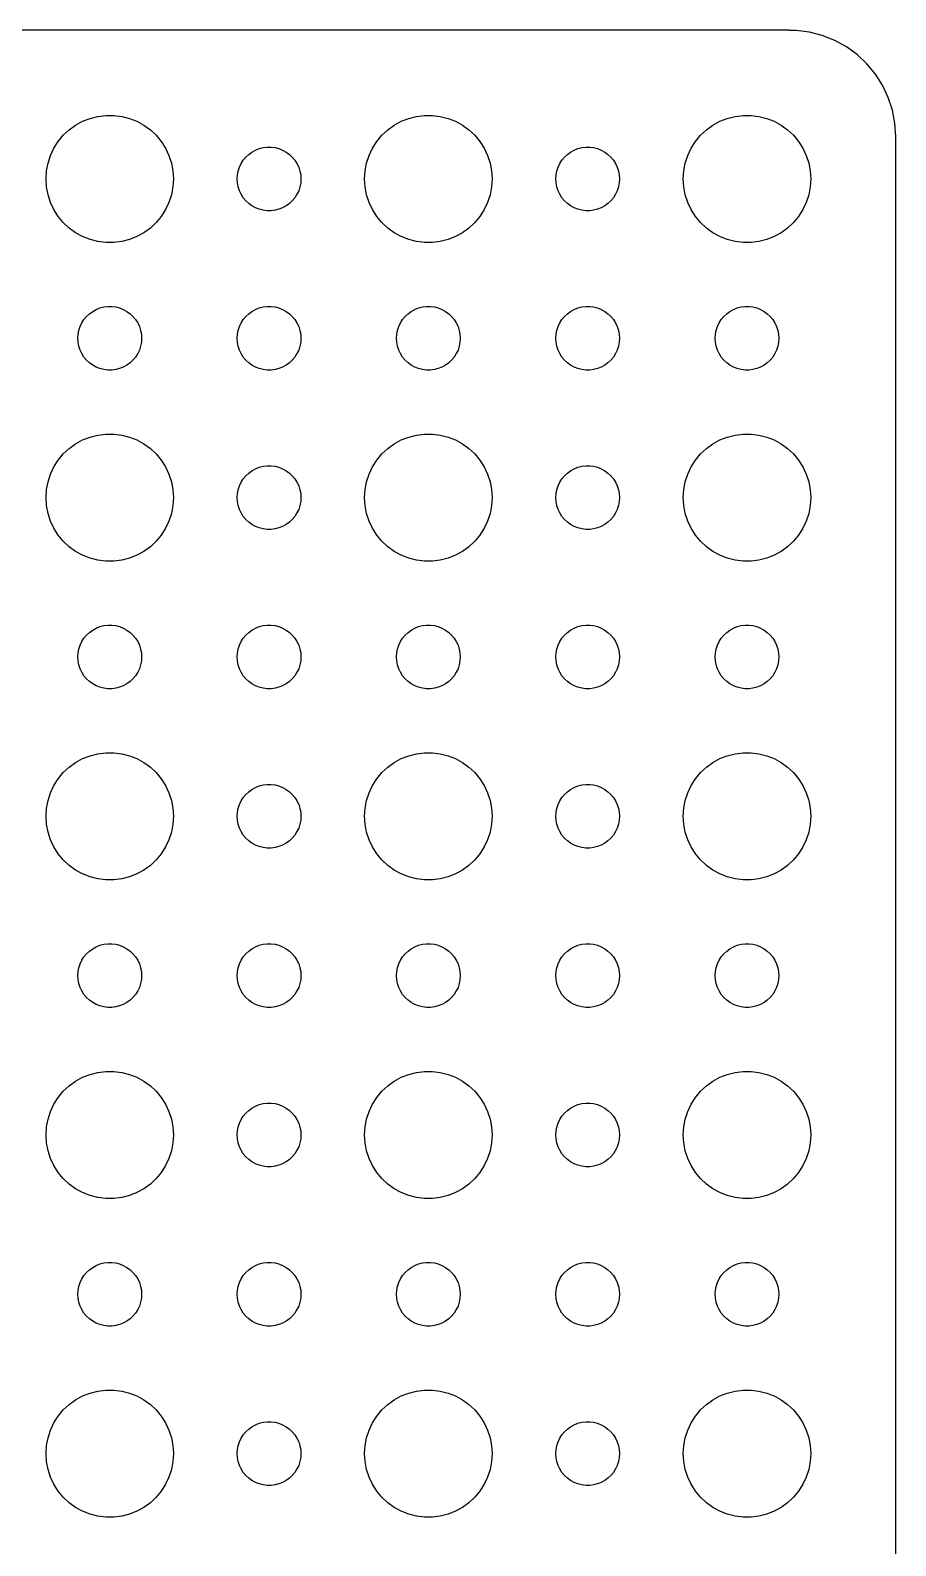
# Model space of a CAD drawing. Extents: x -37 to 37, y -67 to 67.
# Drawn here: x -3.7 to 37, y -4.3 to 67 of the extents above; entities that cross this region are included whole.
import ezdxf

# ---------------------------------------------------------------- set-up
doc = ezdxf.new("R2010")
doc.units = 0
doc.layers.get('0').update_dxf_attribs({"linetype": 'CONTINUOUS'})

msp = doc.modelspace()

# ---------------------------------------------------------------- linework, layer by layer
msp.add_lwpolyline([(37, -62), (37, 62), (36.9606, 62.6267), (36.8429, 63.2434), (36.6489, 63.8406), (36.3815, 64.4088), (36.0451, 64.9389), (35.6448, 65.4227), (35.1871, 65.8526), (34.6791, 66.2216), (34.1289, 66.5241), (33.5451, 66.7553), (32.9369, 66.9114), (32.314, 66.9901), (32, 66.9901), (32, 66.997), (-32, 66.997)])
for points in [[(-0.188372, 57.0059), (-0.562144, 57.0531), (-0.927051, 57.1468), (-1.27734, 57.2855), (-1.60748, 57.467), (-1.91227, 57.6885), (-2.18691, 57.9464), (-2.42705, 58.2366), (-2.62892, 58.5547), (-2.78933, 58.8956), (-2.90575, 59.2539), (-2.97634, 59.624), (-3, 60), (-2.97634, 60.376), (-2.90575, 60.7461), (-2.78933, 61.1044), (-2.62892, 61.4453), (-2.42705, 61.7634), (-2.18691, 62.0536), (-1.91227, 62.3115), (-1.60748, 62.533), (-1.27734, 62.7145), (-0.927051, 62.8532), (-0.562144, 62.9469), (-0.188372, 62.9941), (0.188372, 62.9941), (0.562144, 62.9469), (0.927051, 62.8532), (1.27734, 62.7145), (1.60748, 62.533), (1.91227, 62.3115), (2.18691, 62.0536), (2.42705, 61.7634), (2.62892, 61.4453), (2.78933, 61.1044), (2.90575, 60.7461), (2.97634, 60.376), (3, 60), (2.97634, 59.624), (2.90575, 59.2539), (2.78933, 58.8956), (2.62892, 58.5547), (2.42705, 58.2366), (2.18691, 57.9464), (1.91227, 57.6885), (1.60748, 57.467), (1.27734, 57.2855), (0.927051, 57.1468), (0.562144, 57.0531), (0.188372, 57.0059)], [(14.8116, 57.0059), (14.4379, 57.0531), (14.0729, 57.1468), (13.7227, 57.2855), (13.3925, 57.467), (13.0877, 57.6885), (12.8131, 57.9464), (12.5729, 58.2366), (12.3711, 58.5547), (12.2107, 58.8956), (12.0943, 59.2539), (12.0237, 59.624), (12, 60), (12.0237, 60.376), (12.0943, 60.7461), (12.2107, 61.1044), (12.3711, 61.4453), (12.5729, 61.7634), (12.8131, 62.0536), (13.0877, 62.3115), (13.3925, 62.533), (13.7227, 62.7145), (14.0729, 62.8532), (14.4379, 62.9469), (14.8116, 62.9941), (15.1884, 62.9941), (15.5621, 62.9469), (15.9271, 62.8532), (16.2773, 62.7145), (16.6075, 62.533), (16.9123, 62.3115), (17.1869, 62.0536), (17.4271, 61.7634), (17.6289, 61.4453), (17.7893, 61.1044), (17.9057, 60.7461), (17.9763, 60.376), (18, 60), (17.9763, 59.624), (17.9057, 59.2539), (17.7893, 58.8956), (17.6289, 58.5547), (17.4271, 58.2366), (17.1869, 57.9464), (16.9123, 57.6885), (16.6075, 57.467), (16.2773, 57.2855), (15.9271, 57.1468), (15.5621, 57.0531), (15.1884, 57.0059)], [(29.8116, 57.0059), (29.4379, 57.0531), (29.0729, 57.1468), (28.7227, 57.2855), (28.3925, 57.467), (28.0877, 57.6885), (27.8131, 57.9464), (27.5729, 58.2366), (27.3711, 58.5547), (27.2107, 58.8956), (27.0943, 59.2539), (27.0237, 59.624), (27, 60), (27.0237, 60.376), (27.0943, 60.7461), (27.2107, 61.1044), (27.3711, 61.4453), (27.5729, 61.7634), (27.8131, 62.0536), (28.0877, 62.3115), (28.3925, 62.533), (28.7227, 62.7145), (29.0729, 62.8532), (29.4379, 62.9469), (29.8116, 62.9941), (30.1884, 62.9941), (30.5621, 62.9469), (30.9271, 62.8532), (31.2773, 62.7145), (31.6075, 62.533), (31.9123, 62.3115), (32.1869, 62.0536), (32.4271, 61.7634), (32.6289, 61.4453), (32.7893, 61.1044), (32.9057, 60.7461), (32.9763, 60.376), (33, 60), (32.9763, 59.624), (32.9057, 59.2539), (32.7893, 58.8956), (32.6289, 58.5547), (32.4271, 58.2366), (32.1869, 57.9464), (31.9123, 57.6885), (31.6075, 57.467), (31.2773, 57.2855), (30.9271, 57.1468), (30.5621, 57.0531), (30.1884, 57.0059)], [(7.40581, 58.503), (7.21893, 58.5266), (7.03647, 58.5734), (6.86133, 58.6428), (6.69626, 58.7335), (6.54386, 58.8442), (6.40655, 58.9732), (6.28647, 59.1183), (6.18554, 59.2774), (6.10534, 59.4478), (6.04713, 59.627), (6.01183, 59.812), (6, 60), (6.01183, 60.188), (6.04713, 60.373), (6.10534, 60.5522), (6.18554, 60.7226), (6.28647, 60.8817), (6.40655, 61.0268), (6.54386, 61.1558), (6.69626, 61.2665), (6.86133, 61.3572), (7.03647, 61.4266), (7.21893, 61.4734), (7.40581, 61.497), (7.59419, 61.497), (7.78107, 61.4734), (7.96353, 61.4266), (8.13867, 61.3572), (8.30374, 61.2665), (8.45614, 61.1558), (8.59345, 61.0268), (8.71353, 60.8817), (8.81446, 60.7226), (8.89466, 60.5522), (8.95287, 60.373), (8.98817, 60.188), (9, 60), (8.98817, 59.812), (8.95287, 59.627), (8.89466, 59.4478), (8.81446, 59.2774), (8.71353, 59.1183), (8.59345, 58.9732), (8.45614, 58.8442), (8.30374, 58.7335), (8.13867, 58.6428), (7.96353, 58.5734), (7.78107, 58.5266), (7.59419, 58.503)], [(22.4058, 58.503), (22.2189, 58.5266), (22.0365, 58.5734), (21.8613, 58.6428), (21.6963, 58.7335), (21.5439, 58.8442), (21.4065, 58.9732), (21.2865, 59.1183), (21.1855, 59.2774), (21.1053, 59.4478), (21.0471, 59.627), (21.0118, 59.812), (21, 60), (21.0118, 60.188), (21.0471, 60.373), (21.1053, 60.5522), (21.1855, 60.7226), (21.2865, 60.8817), (21.4065, 61.0268), (21.5439, 61.1558), (21.6963, 61.2665), (21.8613, 61.3572), (22.0365, 61.4266), (22.2189, 61.4734), (22.4058, 61.497), (22.5942, 61.497), (22.7811, 61.4734), (22.9635, 61.4266), (23.1387, 61.3572), (23.3037, 61.2665), (23.4561, 61.1558), (23.5935, 61.0268), (23.7135, 60.8817), (23.8145, 60.7226), (23.8947, 60.5522), (23.9529, 60.373), (23.9882, 60.188), (24, 60), (23.9882, 59.812), (23.9529, 59.627), (23.8947, 59.4478), (23.8145, 59.2774), (23.7135, 59.1183), (23.5935, 58.9732), (23.4561, 58.8442), (23.3037, 58.7335), (23.1387, 58.6428), (22.9635, 58.5734), (22.7811, 58.5266), (22.5942, 58.503)], [(-0.094186, 51.003), (-0.281072, 51.0266), (-0.463525, 51.0734), (-0.638669, 51.1428), (-0.80374, 51.2335), (-0.956136, 51.3442), (-1.09345, 51.4732), (-1.21353, 51.6183), (-1.31446, 51.7774), (-1.39466, 51.9478), (-1.45287, 52.127), (-1.48817, 52.312), (-1.5, 52.5), (-1.48817, 52.688), (-1.45287, 52.873), (-1.39466, 53.0522), (-1.31446, 53.2226), (-1.21353, 53.3817), (-1.09345, 53.5268), (-0.956136, 53.6558), (-0.80374, 53.7665), (-0.638669, 53.8572), (-0.463525, 53.9266), (-0.281072, 53.9734), (-0.094186, 53.997), (0.094186, 53.997), (0.281072, 53.9734), (0.463525, 53.9266), (0.638669, 53.8572), (0.80374, 53.7665), (0.956136, 53.6558), (1.09345, 53.5268), (1.21353, 53.3817), (1.31446, 53.2226), (1.39466, 53.0522), (1.45287, 52.873), (1.48817, 52.688), (1.5, 52.5), (1.48817, 52.312), (1.45287, 52.127), (1.39466, 51.9478), (1.31446, 51.7774), (1.21353, 51.6183), (1.09345, 51.4732), (0.956136, 51.3442), (0.80374, 51.2335), (0.638669, 51.1428), (0.463525, 51.0734), (0.281072, 51.0266), (0.094186, 51.003)], [(7.40581, 51.003), (7.21893, 51.0266), (7.03647, 51.0734), (6.86133, 51.1428), (6.69626, 51.2335), (6.54386, 51.3442), (6.40655, 51.4732), (6.28647, 51.6183), (6.18554, 51.7774), (6.10534, 51.9478), (6.04713, 52.127), (6.01183, 52.312), (6, 52.5), (6.01183, 52.688), (6.04713, 52.873), (6.10534, 53.0522), (6.18554, 53.2226), (6.28647, 53.3817), (6.40655, 53.5268), (6.54386, 53.6558), (6.69626, 53.7665), (6.86133, 53.8572), (7.03647, 53.9266), (7.21893, 53.9734), (7.40581, 53.997), (7.59419, 53.997), (7.78107, 53.9734), (7.96353, 53.9266), (8.13867, 53.8572), (8.30374, 53.7665), (8.45614, 53.6558), (8.59345, 53.5268), (8.71353, 53.3817), (8.81446, 53.2226), (8.89466, 53.0522), (8.95287, 52.873), (8.98817, 52.688), (9, 52.5), (8.98817, 52.312), (8.95287, 52.127), (8.89466, 51.9478), (8.81446, 51.7774), (8.71353, 51.6183), (8.59345, 51.4732), (8.45614, 51.3442), (8.30374, 51.2335), (8.13867, 51.1428), (7.96353, 51.0734), (7.78107, 51.0266), (7.59419, 51.003)], [(14.9058, 51.003), (14.7189, 51.0266), (14.5365, 51.0734), (14.3613, 51.1428), (14.1963, 51.2335), (14.0439, 51.3442), (13.9065, 51.4732), (13.7865, 51.6183), (13.6855, 51.7774), (13.6053, 51.9478), (13.5471, 52.127), (13.5118, 52.312), (13.5, 52.5), (13.5118, 52.688), (13.5471, 52.873), (13.6053, 53.0522), (13.6855, 53.2226), (13.7865, 53.3817), (13.9065, 53.5268), (14.0439, 53.6558), (14.1963, 53.7665), (14.3613, 53.8572), (14.5365, 53.9266), (14.7189, 53.9734), (14.9058, 53.997), (15.0942, 53.997), (15.2811, 53.9734), (15.4635, 53.9266), (15.6387, 53.8572), (15.8037, 53.7665), (15.9561, 53.6558), (16.0935, 53.5268), (16.2135, 53.3817), (16.3145, 53.2226), (16.3947, 53.0522), (16.4529, 52.873), (16.4882, 52.688), (16.5, 52.5), (16.4882, 52.312), (16.4529, 52.127), (16.3947, 51.9478), (16.3145, 51.7774), (16.2135, 51.6183), (16.0935, 51.4732), (15.9561, 51.3442), (15.8037, 51.2335), (15.6387, 51.1428), (15.4635, 51.0734), (15.2811, 51.0266), (15.0942, 51.003)], [(22.4058, 51.003), (22.2189, 51.0266), (22.0365, 51.0734), (21.8613, 51.1428), (21.6963, 51.2335), (21.5439, 51.3442), (21.4065, 51.4732), (21.2865, 51.6183), (21.1855, 51.7774), (21.1053, 51.9478), (21.0471, 52.127), (21.0118, 52.312), (21, 52.5), (21.0118, 52.688), (21.0471, 52.873), (21.1053, 53.0522), (21.1855, 53.2226), (21.2865, 53.3817), (21.4065, 53.5268), (21.5439, 53.6558), (21.6963, 53.7665), (21.8613, 53.8572), (22.0365, 53.9266), (22.2189, 53.9734), (22.4058, 53.997), (22.5942, 53.997), (22.7811, 53.9734), (22.9635, 53.9266), (23.1387, 53.8572), (23.3037, 53.7665), (23.4561, 53.6558), (23.5935, 53.5268), (23.7135, 53.3817), (23.8145, 53.2226), (23.8947, 53.0522), (23.9529, 52.873), (23.9882, 52.688), (24, 52.5), (23.9882, 52.312), (23.9529, 52.127), (23.8947, 51.9478), (23.8145, 51.7774), (23.7135, 51.6183), (23.5935, 51.4732), (23.4561, 51.3442), (23.3037, 51.2335), (23.1387, 51.1428), (22.9635, 51.0734), (22.7811, 51.0266), (22.5942, 51.003)], [(29.9058, 51.003), (29.7189, 51.0266), (29.5365, 51.0734), (29.3613, 51.1428), (29.1963, 51.2335), (29.0439, 51.3442), (28.9065, 51.4732), (28.7865, 51.6183), (28.6855, 51.7774), (28.6053, 51.9478), (28.5471, 52.127), (28.5118, 52.312), (28.5, 52.5), (28.5118, 52.688), (28.5471, 52.873), (28.6053, 53.0522), (28.6855, 53.2226), (28.7865, 53.3817), (28.9065, 53.5268), (29.0439, 53.6558), (29.1963, 53.7665), (29.3613, 53.8572), (29.5365, 53.9266), (29.7189, 53.9734), (29.9058, 53.997), (30.0942, 53.997), (30.2811, 53.9734), (30.4635, 53.9266), (30.6387, 53.8572), (30.8037, 53.7665), (30.9561, 53.6558), (31.0935, 53.5268), (31.2135, 53.3817), (31.3145, 53.2226), (31.3947, 53.0522), (31.4529, 52.873), (31.4882, 52.688), (31.5, 52.5), (31.4882, 52.312), (31.4529, 52.127), (31.3947, 51.9478), (31.3145, 51.7774), (31.2135, 51.6183), (31.0935, 51.4732), (30.9561, 51.3442), (30.8037, 51.2335), (30.6387, 51.1428), (30.4635, 51.0734), (30.2811, 51.0266), (30.0942, 51.003)], [(-0.188372, 42.0059), (-0.562144, 42.0531), (-0.927051, 42.1468), (-1.27734, 42.2855), (-1.60748, 42.467), (-1.91227, 42.6885), (-2.18691, 42.9464), (-2.42705, 43.2366), (-2.62892, 43.5547), (-2.78933, 43.8956), (-2.90575, 44.2539), (-2.97634, 44.624), (-3, 45), (-2.97634, 45.376), (-2.90575, 45.7461), (-2.78933, 46.1044), (-2.62892, 46.4453), (-2.42705, 46.7634), (-2.18691, 47.0536), (-1.91227, 47.3115), (-1.60748, 47.533), (-1.27734, 47.7145), (-0.927051, 47.8532), (-0.562144, 47.9469), (-0.188372, 47.9941), (0.188372, 47.9941), (0.562144, 47.9469), (0.927051, 47.8532), (1.27734, 47.7145), (1.60748, 47.533), (1.91227, 47.3115), (2.18691, 47.0536), (2.42705, 46.7634), (2.62892, 46.4453), (2.78933, 46.1044), (2.90575, 45.7461), (2.97634, 45.376), (3, 45), (2.97634, 44.624), (2.90575, 44.2539), (2.78933, 43.8956), (2.62892, 43.5547), (2.42705, 43.2366), (2.18691, 42.9464), (1.91227, 42.6885), (1.60748, 42.467), (1.27734, 42.2855), (0.927051, 42.1468), (0.562144, 42.0531), (0.188372, 42.0059)], [(14.8116, 42.0059), (14.4379, 42.0531), (14.0729, 42.1468), (13.7227, 42.2855), (13.3925, 42.467), (13.0877, 42.6885), (12.8131, 42.9464), (12.5729, 43.2366), (12.3711, 43.5547), (12.2107, 43.8956), (12.0943, 44.2539), (12.0237, 44.624), (12, 45), (12.0237, 45.376), (12.0943, 45.7461), (12.2107, 46.1044), (12.3711, 46.4453), (12.5729, 46.7634), (12.8131, 47.0536), (13.0877, 47.3115), (13.3925, 47.533), (13.7227, 47.7145), (14.0729, 47.8532), (14.4379, 47.9469), (14.8116, 47.9941), (15.1884, 47.9941), (15.5621, 47.9469), (15.9271, 47.8532), (16.2773, 47.7145), (16.6075, 47.533), (16.9123, 47.3115), (17.1869, 47.0536), (17.4271, 46.7634), (17.6289, 46.4453), (17.7893, 46.1044), (17.9057, 45.7461), (17.9763, 45.376), (18, 45), (17.9763, 44.624), (17.9057, 44.2539), (17.7893, 43.8956), (17.6289, 43.5547), (17.4271, 43.2366), (17.1869, 42.9464), (16.9123, 42.6885), (16.6075, 42.467), (16.2773, 42.2855), (15.9271, 42.1468), (15.5621, 42.0531), (15.1884, 42.0059)], [(29.8116, 42.0059), (29.4379, 42.0531), (29.0729, 42.1468), (28.7227, 42.2855), (28.3925, 42.467), (28.0877, 42.6885), (27.8131, 42.9464), (27.5729, 43.2366), (27.3711, 43.5547), (27.2107, 43.8956), (27.0943, 44.2539), (27.0237, 44.624), (27, 45), (27.0237, 45.376), (27.0943, 45.7461), (27.2107, 46.1044), (27.3711, 46.4453), (27.5729, 46.7634), (27.8131, 47.0536), (28.0877, 47.3115), (28.3925, 47.533), (28.7227, 47.7145), (29.0729, 47.8532), (29.4379, 47.9469), (29.8116, 47.9941), (30.1884, 47.9941), (30.5621, 47.9469), (30.9271, 47.8532), (31.2773, 47.7145), (31.6075, 47.533), (31.9123, 47.3115), (32.1869, 47.0536), (32.4271, 46.7634), (32.6289, 46.4453), (32.7893, 46.1044), (32.9057, 45.7461), (32.9763, 45.376), (33, 45), (32.9763, 44.624), (32.9057, 44.2539), (32.7893, 43.8956), (32.6289, 43.5547), (32.4271, 43.2366), (32.1869, 42.9464), (31.9123, 42.6885), (31.6075, 42.467), (31.2773, 42.2855), (30.9271, 42.1468), (30.5621, 42.0531), (30.1884, 42.0059)], [(7.40581, 43.503), (7.21893, 43.5266), (7.03647, 43.5734), (6.86133, 43.6428), (6.69626, 43.7335), (6.54386, 43.8442), (6.40655, 43.9732), (6.28647, 44.1183), (6.18554, 44.2774), (6.10534, 44.4478), (6.04713, 44.627), (6.01183, 44.812), (6, 45), (6.01183, 45.188), (6.04713, 45.373), (6.10534, 45.5522), (6.18554, 45.7226), (6.28647, 45.8817), (6.40655, 46.0268), (6.54386, 46.1558), (6.69626, 46.2665), (6.86133, 46.3572), (7.03647, 46.4266), (7.21893, 46.4734), (7.40581, 46.497), (7.59419, 46.497), (7.78107, 46.4734), (7.96353, 46.4266), (8.13867, 46.3572), (8.30374, 46.2665), (8.45614, 46.1558), (8.59345, 46.0268), (8.71353, 45.8817), (8.81446, 45.7226), (8.89466, 45.5522), (8.95287, 45.373), (8.98817, 45.188), (9, 45), (8.98817, 44.812), (8.95287, 44.627), (8.89466, 44.4478), (8.81446, 44.2774), (8.71353, 44.1183), (8.59345, 43.9732), (8.45614, 43.8442), (8.30374, 43.7335), (8.13867, 43.6428), (7.96353, 43.5734), (7.78107, 43.5266), (7.59419, 43.503)], [(22.4058, 43.503), (22.2189, 43.5266), (22.0365, 43.5734), (21.8613, 43.6428), (21.6963, 43.7335), (21.5439, 43.8442), (21.4065, 43.9732), (21.2865, 44.1183), (21.1855, 44.2774), (21.1053, 44.4478), (21.0471, 44.627), (21.0118, 44.812), (21, 45), (21.0118, 45.188), (21.0471, 45.373), (21.1053, 45.5522), (21.1855, 45.7226), (21.2865, 45.8817), (21.4065, 46.0268), (21.5439, 46.1558), (21.6963, 46.2665), (21.8613, 46.3572), (22.0365, 46.4266), (22.2189, 46.4734), (22.4058, 46.497), (22.5942, 46.497), (22.7811, 46.4734), (22.9635, 46.4266), (23.1387, 46.3572), (23.3037, 46.2665), (23.4561, 46.1558), (23.5935, 46.0268), (23.7135, 45.8817), (23.8145, 45.7226), (23.8947, 45.5522), (23.9529, 45.373), (23.9882, 45.188), (24, 45), (23.9882, 44.812), (23.9529, 44.627), (23.8947, 44.4478), (23.8145, 44.2774), (23.7135, 44.1183), (23.5935, 43.9732), (23.4561, 43.8442), (23.3037, 43.7335), (23.1387, 43.6428), (22.9635, 43.5734), (22.7811, 43.5266), (22.5942, 43.503)], [(-0.094186, 36.003), (-0.281072, 36.0266), (-0.463525, 36.0734), (-0.638669, 36.1428), (-0.80374, 36.2335), (-0.956136, 36.3442), (-1.09345, 36.4732), (-1.21353, 36.6183), (-1.31446, 36.7774), (-1.39466, 36.9478), (-1.45287, 37.127), (-1.48817, 37.312), (-1.5, 37.5), (-1.48817, 37.688), (-1.45287, 37.873), (-1.39466, 38.0522), (-1.31446, 38.2226), (-1.21353, 38.3817), (-1.09345, 38.5268), (-0.956136, 38.6558), (-0.80374, 38.7665), (-0.638669, 38.8572), (-0.463525, 38.9266), (-0.281072, 38.9734), (-0.094186, 38.997), (0.094186, 38.997), (0.281072, 38.9734), (0.463525, 38.9266), (0.638669, 38.8572), (0.80374, 38.7665), (0.956136, 38.6558), (1.09345, 38.5268), (1.21353, 38.3817), (1.31446, 38.2226), (1.39466, 38.0522), (1.45287, 37.873), (1.48817, 37.688), (1.5, 37.5), (1.48817, 37.312), (1.45287, 37.127), (1.39466, 36.9478), (1.31446, 36.7774), (1.21353, 36.6183), (1.09345, 36.4732), (0.956136, 36.3442), (0.80374, 36.2335), (0.638669, 36.1428), (0.463525, 36.0734), (0.281072, 36.0266), (0.094186, 36.003)], [(7.40581, 36.003), (7.21893, 36.0266), (7.03647, 36.0734), (6.86133, 36.1428), (6.69626, 36.2335), (6.54386, 36.3442), (6.40655, 36.4732), (6.28647, 36.6183), (6.18554, 36.7774), (6.10534, 36.9478), (6.04713, 37.127), (6.01183, 37.312), (6, 37.5), (6.01183, 37.688), (6.04713, 37.873), (6.10534, 38.0522), (6.18554, 38.2226), (6.28647, 38.3817), (6.40655, 38.5268), (6.54386, 38.6558), (6.69626, 38.7665), (6.86133, 38.8572), (7.03647, 38.9266), (7.21893, 38.9734), (7.40581, 38.997), (7.59419, 38.997), (7.78107, 38.9734), (7.96353, 38.9266), (8.13867, 38.8572), (8.30374, 38.7665), (8.45614, 38.6558), (8.59345, 38.5268), (8.71353, 38.3817), (8.81446, 38.2226), (8.89466, 38.0522), (8.95287, 37.873), (8.98817, 37.688), (9, 37.5), (8.98817, 37.312), (8.95287, 37.127), (8.89466, 36.9478), (8.81446, 36.7774), (8.71353, 36.6183), (8.59345, 36.4732), (8.45614, 36.3442), (8.30374, 36.2335), (8.13867, 36.1428), (7.96353, 36.0734), (7.78107, 36.0266), (7.59419, 36.003)], [(14.9058, 36.003), (14.7189, 36.0266), (14.5365, 36.0734), (14.3613, 36.1428), (14.1963, 36.2335), (14.0439, 36.3442), (13.9065, 36.4732), (13.7865, 36.6183), (13.6855, 36.7774), (13.6053, 36.9478), (13.5471, 37.127), (13.5118, 37.312), (13.5, 37.5), (13.5118, 37.688), (13.5471, 37.873), (13.6053, 38.0522), (13.6855, 38.2226), (13.7865, 38.3817), (13.9065, 38.5268), (14.0439, 38.6558), (14.1963, 38.7665), (14.3613, 38.8572), (14.5365, 38.9266), (14.7189, 38.9734), (14.9058, 38.997), (15.0942, 38.997), (15.2811, 38.9734), (15.4635, 38.9266), (15.6387, 38.8572), (15.8037, 38.7665), (15.9561, 38.6558), (16.0935, 38.5268), (16.2135, 38.3817), (16.3145, 38.2226), (16.3947, 38.0522), (16.4529, 37.873), (16.4882, 37.688), (16.5, 37.5), (16.4882, 37.312), (16.4529, 37.127), (16.3947, 36.9478), (16.3145, 36.7774), (16.2135, 36.6183), (16.0935, 36.4732), (15.9561, 36.3442), (15.8037, 36.2335), (15.6387, 36.1428), (15.4635, 36.0734), (15.2811, 36.0266), (15.0942, 36.003)], [(22.4058, 36.003), (22.2189, 36.0266), (22.0365, 36.0734), (21.8613, 36.1428), (21.6963, 36.2335), (21.5439, 36.3442), (21.4065, 36.4732), (21.2865, 36.6183), (21.1855, 36.7774), (21.1053, 36.9478), (21.0471, 37.127), (21.0118, 37.312), (21, 37.5), (21.0118, 37.688), (21.0471, 37.873), (21.1053, 38.0522), (21.1855, 38.2226), (21.2865, 38.3817), (21.4065, 38.5268), (21.5439, 38.6558), (21.6963, 38.7665), (21.8613, 38.8572), (22.0365, 38.9266), (22.2189, 38.9734), (22.4058, 38.997), (22.5942, 38.997), (22.7811, 38.9734), (22.9635, 38.9266), (23.1387, 38.8572), (23.3037, 38.7665), (23.4561, 38.6558), (23.5935, 38.5268), (23.7135, 38.3817), (23.8145, 38.2226), (23.8947, 38.0522), (23.9529, 37.873), (23.9882, 37.688), (24, 37.5), (23.9882, 37.312), (23.9529, 37.127), (23.8947, 36.9478), (23.8145, 36.7774), (23.7135, 36.6183), (23.5935, 36.4732), (23.4561, 36.3442), (23.3037, 36.2335), (23.1387, 36.1428), (22.9635, 36.0734), (22.7811, 36.0266), (22.5942, 36.003)], [(29.9058, 36.003), (29.7189, 36.0266), (29.5365, 36.0734), (29.3613, 36.1428), (29.1963, 36.2335), (29.0439, 36.3442), (28.9065, 36.4732), (28.7865, 36.6183), (28.6855, 36.7774), (28.6053, 36.9478), (28.5471, 37.127), (28.5118, 37.312), (28.5, 37.5), (28.5118, 37.688), (28.5471, 37.873), (28.6053, 38.0522), (28.6855, 38.2226), (28.7865, 38.3817), (28.9065, 38.5268), (29.0439, 38.6558), (29.1963, 38.7665), (29.3613, 38.8572), (29.5365, 38.9266), (29.7189, 38.9734), (29.9058, 38.997), (30.0942, 38.997), (30.2811, 38.9734), (30.4635, 38.9266), (30.6387, 38.8572), (30.8037, 38.7665), (30.9561, 38.6558), (31.0935, 38.5268), (31.2135, 38.3817), (31.3145, 38.2226), (31.3947, 38.0522), (31.4529, 37.873), (31.4882, 37.688), (31.5, 37.5), (31.4882, 37.312), (31.4529, 37.127), (31.3947, 36.9478), (31.3145, 36.7774), (31.2135, 36.6183), (31.0935, 36.4732), (30.9561, 36.3442), (30.8037, 36.2335), (30.6387, 36.1428), (30.4635, 36.0734), (30.2811, 36.0266), (30.0942, 36.003)], [(-0.188372, 27.0059), (-0.562144, 27.0531), (-0.927051, 27.1468), (-1.27734, 27.2855), (-1.60748, 27.467), (-1.91227, 27.6885), (-2.18691, 27.9464), (-2.42705, 28.2366), (-2.62892, 28.5547), (-2.78933, 28.8956), (-2.90575, 29.2539), (-2.97634, 29.624), (-3, 30), (-2.97634, 30.376), (-2.90575, 30.7461), (-2.78933, 31.1044), (-2.62892, 31.4453), (-2.42705, 31.7634), (-2.18691, 32.0536), (-1.91227, 32.3115), (-1.60748, 32.533), (-1.27734, 32.7145), (-0.927051, 32.8532), (-0.562144, 32.9469), (-0.188372, 32.9941), (0.188372, 32.9941), (0.562144, 32.9469), (0.927051, 32.8532), (1.27734, 32.7145), (1.60748, 32.533), (1.91227, 32.3115), (2.18691, 32.0536), (2.42705, 31.7634), (2.62892, 31.4453), (2.78933, 31.1044), (2.90575, 30.7461), (2.97634, 30.376), (3, 30), (2.97634, 29.624), (2.90575, 29.2539), (2.78933, 28.8956), (2.62892, 28.5547), (2.42705, 28.2366), (2.18691, 27.9464), (1.91227, 27.6885), (1.60748, 27.467), (1.27734, 27.2855), (0.927051, 27.1468), (0.562144, 27.0531), (0.188372, 27.0059)], [(14.8116, 27.0059), (14.4379, 27.0531), (14.0729, 27.1468), (13.7227, 27.2855), (13.3925, 27.467), (13.0877, 27.6885), (12.8131, 27.9464), (12.5729, 28.2366), (12.3711, 28.5547), (12.2107, 28.8956), (12.0943, 29.2539), (12.0237, 29.624), (12, 30), (12.0237, 30.376), (12.0943, 30.7461), (12.2107, 31.1044), (12.3711, 31.4453), (12.5729, 31.7634), (12.8131, 32.0536), (13.0877, 32.3115), (13.3925, 32.533), (13.7227, 32.7145), (14.0729, 32.8532), (14.4379, 32.9469), (14.8116, 32.9941), (15.1884, 32.9941), (15.5621, 32.9469), (15.9271, 32.8532), (16.2773, 32.7145), (16.6075, 32.533), (16.9123, 32.3115), (17.1869, 32.0536), (17.4271, 31.7634), (17.6289, 31.4453), (17.7893, 31.1044), (17.9057, 30.7461), (17.9763, 30.376), (18, 30), (17.9763, 29.624), (17.9057, 29.2539), (17.7893, 28.8956), (17.6289, 28.5547), (17.4271, 28.2366), (17.1869, 27.9464), (16.9123, 27.6885), (16.6075, 27.467), (16.2773, 27.2855), (15.9271, 27.1468), (15.5621, 27.0531), (15.1884, 27.0059)], [(29.8116, 27.0059), (29.4379, 27.0531), (29.0729, 27.1468), (28.7227, 27.2855), (28.3925, 27.467), (28.0877, 27.6885), (27.8131, 27.9464), (27.5729, 28.2366), (27.3711, 28.5547), (27.2107, 28.8956), (27.0943, 29.2539), (27.0237, 29.624), (27, 30), (27.0237, 30.376), (27.0943, 30.7461), (27.2107, 31.1044), (27.3711, 31.4453), (27.5729, 31.7634), (27.8131, 32.0536), (28.0877, 32.3115), (28.3925, 32.533), (28.7227, 32.7145), (29.0729, 32.8532), (29.4379, 32.9469), (29.8116, 32.9941), (30.1884, 32.9941), (30.5621, 32.9469), (30.9271, 32.8532), (31.2773, 32.7145), (31.6075, 32.533), (31.9123, 32.3115), (32.1869, 32.0536), (32.4271, 31.7634), (32.6289, 31.4453), (32.7893, 31.1044), (32.9057, 30.7461), (32.9763, 30.376), (33, 30), (32.9763, 29.624), (32.9057, 29.2539), (32.7893, 28.8956), (32.6289, 28.5547), (32.4271, 28.2366), (32.1869, 27.9464), (31.9123, 27.6885), (31.6075, 27.467), (31.2773, 27.2855), (30.9271, 27.1468), (30.5621, 27.0531), (30.1884, 27.0059)], [(7.40581, 28.503), (7.21893, 28.5266), (7.03647, 28.5734), (6.86133, 28.6428), (6.69626, 28.7335), (6.54386, 28.8442), (6.40655, 28.9732), (6.28647, 29.1183), (6.18554, 29.2774), (6.10534, 29.4478), (6.04713, 29.627), (6.01183, 29.812), (6, 30), (6.01183, 30.188), (6.04713, 30.373), (6.10534, 30.5522), (6.18554, 30.7226), (6.28647, 30.8817), (6.40655, 31.0268), (6.54386, 31.1558), (6.69626, 31.2665), (6.86133, 31.3572), (7.03647, 31.4266), (7.21893, 31.4734), (7.40581, 31.497), (7.59419, 31.497), (7.78107, 31.4734), (7.96353, 31.4266), (8.13867, 31.3572), (8.30374, 31.2665), (8.45614, 31.1558), (8.59345, 31.0268), (8.71353, 30.8817), (8.81446, 30.7226), (8.89466, 30.5522), (8.95287, 30.373), (8.98817, 30.188), (9, 30), (8.98817, 29.812), (8.95287, 29.627), (8.89466, 29.4478), (8.81446, 29.2774), (8.71353, 29.1183), (8.59345, 28.9732), (8.45614, 28.8442), (8.30374, 28.7335), (8.13867, 28.6428), (7.96353, 28.5734), (7.78107, 28.5266), (7.59419, 28.503)], [(22.4058, 28.503), (22.2189, 28.5266), (22.0365, 28.5734), (21.8613, 28.6428), (21.6963, 28.7335), (21.5439, 28.8442), (21.4065, 28.9732), (21.2865, 29.1183), (21.1855, 29.2774), (21.1053, 29.4478), (21.0471, 29.627), (21.0118, 29.812), (21, 30), (21.0118, 30.188), (21.0471, 30.373), (21.1053, 30.5522), (21.1855, 30.7226), (21.2865, 30.8817), (21.4065, 31.0268), (21.5439, 31.1558), (21.6963, 31.2665), (21.8613, 31.3572), (22.0365, 31.4266), (22.2189, 31.4734), (22.4058, 31.497), (22.5942, 31.497), (22.7811, 31.4734), (22.9635, 31.4266), (23.1387, 31.3572), (23.3037, 31.2665), (23.4561, 31.1558), (23.5935, 31.0268), (23.7135, 30.8817), (23.8145, 30.7226), (23.8947, 30.5522), (23.9529, 30.373), (23.9882, 30.188), (24, 30), (23.9882, 29.812), (23.9529, 29.627), (23.8947, 29.4478), (23.8145, 29.2774), (23.7135, 29.1183), (23.5935, 28.9732), (23.4561, 28.8442), (23.3037, 28.7335), (23.1387, 28.6428), (22.9635, 28.5734), (22.7811, 28.5266), (22.5942, 28.503)], [(-0.094186, 21.003), (-0.281072, 21.0266), (-0.463525, 21.0734), (-0.638669, 21.1428), (-0.80374, 21.2335), (-0.956136, 21.3442), (-1.09345, 21.4732), (-1.21353, 21.6183), (-1.31446, 21.7774), (-1.39466, 21.9478), (-1.45287, 22.127), (-1.48817, 22.312), (-1.5, 22.5), (-1.48817, 22.688), (-1.45287, 22.873), (-1.39466, 23.0522), (-1.31446, 23.2226), (-1.21353, 23.3817), (-1.09345, 23.5268), (-0.956136, 23.6558), (-0.80374, 23.7665), (-0.638669, 23.8572), (-0.463525, 23.9266), (-0.281072, 23.9734), (-0.094186, 23.997), (0.094186, 23.997), (0.281072, 23.9734), (0.463525, 23.9266), (0.638669, 23.8572), (0.80374, 23.7665), (0.956136, 23.6558), (1.09345, 23.5268), (1.21353, 23.3817), (1.31446, 23.2226), (1.39466, 23.0522), (1.45287, 22.873), (1.48817, 22.688), (1.5, 22.5), (1.48817, 22.312), (1.45287, 22.127), (1.39466, 21.9478), (1.31446, 21.7774), (1.21353, 21.6183), (1.09345, 21.4732), (0.956136, 21.3442), (0.80374, 21.2335), (0.638669, 21.1428), (0.463525, 21.0734), (0.281072, 21.0266), (0.094186, 21.003)], [(7.40581, 21.003), (7.21893, 21.0266), (7.03647, 21.0734), (6.86133, 21.1428), (6.69626, 21.2335), (6.54386, 21.3442), (6.40655, 21.4732), (6.28647, 21.6183), (6.18554, 21.7774), (6.10534, 21.9478), (6.04713, 22.127), (6.01183, 22.312), (6, 22.5), (6.01183, 22.688), (6.04713, 22.873), (6.10534, 23.0522), (6.18554, 23.2226), (6.28647, 23.3817), (6.40655, 23.5268), (6.54386, 23.6558), (6.69626, 23.7665), (6.86133, 23.8572), (7.03647, 23.9266), (7.21893, 23.9734), (7.40581, 23.997), (7.59419, 23.997), (7.78107, 23.9734), (7.96353, 23.9266), (8.13867, 23.8572), (8.30374, 23.7665), (8.45614, 23.6558), (8.59345, 23.5268), (8.71353, 23.3817), (8.81446, 23.2226), (8.89466, 23.0522), (8.95287, 22.873), (8.98817, 22.688), (9, 22.5), (8.98817, 22.312), (8.95287, 22.127), (8.89466, 21.9478), (8.81446, 21.7774), (8.71353, 21.6183), (8.59345, 21.4732), (8.45614, 21.3442), (8.30374, 21.2335), (8.13867, 21.1428), (7.96353, 21.0734), (7.78107, 21.0266), (7.59419, 21.003)], [(14.9058, 21.003), (14.7189, 21.0266), (14.5365, 21.0734), (14.3613, 21.1428), (14.1963, 21.2335), (14.0439, 21.3442), (13.9065, 21.4732), (13.7865, 21.6183), (13.6855, 21.7774), (13.6053, 21.9478), (13.5471, 22.127), (13.5118, 22.312), (13.5, 22.5), (13.5118, 22.688), (13.5471, 22.873), (13.6053, 23.0522), (13.6855, 23.2226), (13.7865, 23.3817), (13.9065, 23.5268), (14.0439, 23.6558), (14.1963, 23.7665), (14.3613, 23.8572), (14.5365, 23.9266), (14.7189, 23.9734), (14.9058, 23.997), (15.0942, 23.997), (15.2811, 23.9734), (15.4635, 23.9266), (15.6387, 23.8572), (15.8037, 23.7665), (15.9561, 23.6558), (16.0935, 23.5268), (16.2135, 23.3817), (16.3145, 23.2226), (16.3947, 23.0522), (16.4529, 22.873), (16.4882, 22.688), (16.5, 22.5), (16.4882, 22.312), (16.4529, 22.127), (16.3947, 21.9478), (16.3145, 21.7774), (16.2135, 21.6183), (16.0935, 21.4732), (15.9561, 21.3442), (15.8037, 21.2335), (15.6387, 21.1428), (15.4635, 21.0734), (15.2811, 21.0266), (15.0942, 21.003)], [(22.4058, 21.003), (22.2189, 21.0266), (22.0365, 21.0734), (21.8613, 21.1428), (21.6963, 21.2335), (21.5439, 21.3442), (21.4065, 21.4732), (21.2865, 21.6183), (21.1855, 21.7774), (21.1053, 21.9478), (21.0471, 22.127), (21.0118, 22.312), (21, 22.5), (21.0118, 22.688), (21.0471, 22.873), (21.1053, 23.0522), (21.1855, 23.2226), (21.2865, 23.3817), (21.4065, 23.5268), (21.5439, 23.6558), (21.6963, 23.7665), (21.8613, 23.8572), (22.0365, 23.9266), (22.2189, 23.9734), (22.4058, 23.997), (22.5942, 23.997), (22.7811, 23.9734), (22.9635, 23.9266), (23.1387, 23.8572), (23.3037, 23.7665), (23.4561, 23.6558), (23.5935, 23.5268), (23.7135, 23.3817), (23.8145, 23.2226), (23.8947, 23.0522), (23.9529, 22.873), (23.9882, 22.688), (24, 22.5), (23.9882, 22.312), (23.9529, 22.127), (23.8947, 21.9478), (23.8145, 21.7774), (23.7135, 21.6183), (23.5935, 21.4732), (23.4561, 21.3442), (23.3037, 21.2335), (23.1387, 21.1428), (22.9635, 21.0734), (22.7811, 21.0266), (22.5942, 21.003)], [(29.9058, 21.003), (29.7189, 21.0266), (29.5365, 21.0734), (29.3613, 21.1428), (29.1963, 21.2335), (29.0439, 21.3442), (28.9065, 21.4732), (28.7865, 21.6183), (28.6855, 21.7774), (28.6053, 21.9478), (28.5471, 22.127), (28.5118, 22.312), (28.5, 22.5), (28.5118, 22.688), (28.5471, 22.873), (28.6053, 23.0522), (28.6855, 23.2226), (28.7865, 23.3817), (28.9065, 23.5268), (29.0439, 23.6558), (29.1963, 23.7665), (29.3613, 23.8572), (29.5365, 23.9266), (29.7189, 23.9734), (29.9058, 23.997), (30.0942, 23.997), (30.2811, 23.9734), (30.4635, 23.9266), (30.6387, 23.8572), (30.8037, 23.7665), (30.9561, 23.6558), (31.0935, 23.5268), (31.2135, 23.3817), (31.3145, 23.2226), (31.3947, 23.0522), (31.4529, 22.873), (31.4882, 22.688), (31.5, 22.5), (31.4882, 22.312), (31.4529, 22.127), (31.3947, 21.9478), (31.3145, 21.7774), (31.2135, 21.6183), (31.0935, 21.4732), (30.9561, 21.3442), (30.8037, 21.2335), (30.6387, 21.1428), (30.4635, 21.0734), (30.2811, 21.0266), (30.0942, 21.003)], [(-0.188372, 12.0059), (-0.562144, 12.0531), (-0.927051, 12.1468), (-1.27734, 12.2855), (-1.60748, 12.467), (-1.91227, 12.6885), (-2.18691, 12.9464), (-2.42705, 13.2366), (-2.62892, 13.5547), (-2.78933, 13.8956), (-2.90575, 14.2539), (-2.97634, 14.624), (-3, 15), (-2.97634, 15.376), (-2.90575, 15.7461), (-2.78933, 16.1044), (-2.62892, 16.4453), (-2.42705, 16.7634), (-2.18691, 17.0536), (-1.91227, 17.3115), (-1.60748, 17.533), (-1.27734, 17.7145), (-0.927051, 17.8532), (-0.562144, 17.9469), (-0.188372, 17.9941), (0.188372, 17.9941), (0.562144, 17.9469), (0.927051, 17.8532), (1.27734, 17.7145), (1.60748, 17.533), (1.91227, 17.3115), (2.18691, 17.0536), (2.42705, 16.7634), (2.62892, 16.4453), (2.78933, 16.1044), (2.90575, 15.7461), (2.97634, 15.376), (3, 15), (2.97634, 14.624), (2.90575, 14.2539), (2.78933, 13.8956), (2.62892, 13.5547), (2.42705, 13.2366), (2.18691, 12.9464), (1.91227, 12.6885), (1.60748, 12.467), (1.27734, 12.2855), (0.927051, 12.1468), (0.562144, 12.0531), (0.188372, 12.0059)], [(14.8116, 12.0059), (14.4379, 12.0531), (14.0729, 12.1468), (13.7227, 12.2855), (13.3925, 12.467), (13.0877, 12.6885), (12.8131, 12.9464), (12.5729, 13.2366), (12.3711, 13.5547), (12.2107, 13.8956), (12.0943, 14.2539), (12.0237, 14.624), (12, 15), (12.0237, 15.376), (12.0943, 15.7461), (12.2107, 16.1044), (12.3711, 16.4453), (12.5729, 16.7634), (12.8131, 17.0536), (13.0877, 17.3115), (13.3925, 17.533), (13.7227, 17.7145), (14.0729, 17.8532), (14.4379, 17.9469), (14.8116, 17.9941), (15.1884, 17.9941), (15.5621, 17.9469), (15.9271, 17.8532), (16.2773, 17.7145), (16.6075, 17.533), (16.9123, 17.3115), (17.1869, 17.0536), (17.4271, 16.7634), (17.6289, 16.4453), (17.7893, 16.1044), (17.9057, 15.7461), (17.9763, 15.376), (18, 15), (17.9763, 14.624), (17.9057, 14.2539), (17.7893, 13.8956), (17.6289, 13.5547), (17.4271, 13.2366), (17.1869, 12.9464), (16.9123, 12.6885), (16.6075, 12.467), (16.2773, 12.2855), (15.9271, 12.1468), (15.5621, 12.0531), (15.1884, 12.0059)], [(29.8116, 12.0059), (29.4379, 12.0531), (29.0729, 12.1468), (28.7227, 12.2855), (28.3925, 12.467), (28.0877, 12.6885), (27.8131, 12.9464), (27.5729, 13.2366), (27.3711, 13.5547), (27.2107, 13.8956), (27.0943, 14.2539), (27.0237, 14.624), (27, 15), (27.0237, 15.376), (27.0943, 15.7461), (27.2107, 16.1044), (27.3711, 16.4453), (27.5729, 16.7634), (27.8131, 17.0536), (28.0877, 17.3115), (28.3925, 17.533), (28.7227, 17.7145), (29.0729, 17.8532), (29.4379, 17.9469), (29.8116, 17.9941), (30.1884, 17.9941), (30.5621, 17.9469), (30.9271, 17.8532), (31.2773, 17.7145), (31.6075, 17.533), (31.9123, 17.3115), (32.1869, 17.0536), (32.4271, 16.7634), (32.6289, 16.4453), (32.7893, 16.1044), (32.9057, 15.7461), (32.9763, 15.376), (33, 15), (32.9763, 14.624), (32.9057, 14.2539), (32.7893, 13.8956), (32.6289, 13.5547), (32.4271, 13.2366), (32.1869, 12.9464), (31.9123, 12.6885), (31.6075, 12.467), (31.2773, 12.2855), (30.9271, 12.1468), (30.5621, 12.0531), (30.1884, 12.0059)], [(7.40581, 13.503), (7.21893, 13.5266), (7.03647, 13.5734), (6.86133, 13.6428), (6.69626, 13.7335), (6.54386, 13.8442), (6.40655, 13.9732), (6.28647, 14.1183), (6.18554, 14.2774), (6.10534, 14.4478), (6.04713, 14.627), (6.01183, 14.812), (6, 15), (6.01183, 15.188), (6.04713, 15.373), (6.10534, 15.5522), (6.18554, 15.7226), (6.28647, 15.8817), (6.40655, 16.0268), (6.54386, 16.1558), (6.69626, 16.2665), (6.86133, 16.3572), (7.03647, 16.4266), (7.21893, 16.4734), (7.40581, 16.497), (7.59419, 16.497), (7.78107, 16.4734), (7.96353, 16.4266), (8.13867, 16.3572), (8.30374, 16.2665), (8.45614, 16.1558), (8.59345, 16.0268), (8.71353, 15.8817), (8.81446, 15.7226), (8.89466, 15.5522), (8.95287, 15.373), (8.98817, 15.188), (9, 15), (8.98817, 14.812), (8.95287, 14.627), (8.89466, 14.4478), (8.81446, 14.2774), (8.71353, 14.1183), (8.59345, 13.9732), (8.45614, 13.8442), (8.30374, 13.7335), (8.13867, 13.6428), (7.96353, 13.5734), (7.78107, 13.5266), (7.59419, 13.503)], [(22.4058, 13.503), (22.2189, 13.5266), (22.0365, 13.5734), (21.8613, 13.6428), (21.6963, 13.7335), (21.5439, 13.8442), (21.4065, 13.9732), (21.2865, 14.1183), (21.1855, 14.2774), (21.1053, 14.4478), (21.0471, 14.627), (21.0118, 14.812), (21, 15), (21.0118, 15.188), (21.0471, 15.373), (21.1053, 15.5522), (21.1855, 15.7226), (21.2865, 15.8817), (21.4065, 16.0268), (21.5439, 16.1558), (21.6963, 16.2665), (21.8613, 16.3572), (22.0365, 16.4266), (22.2189, 16.4734), (22.4058, 16.497), (22.5942, 16.497), (22.7811, 16.4734), (22.9635, 16.4266), (23.1387, 16.3572), (23.3037, 16.2665), (23.4561, 16.1558), (23.5935, 16.0268), (23.7135, 15.8817), (23.8145, 15.7226), (23.8947, 15.5522), (23.9529, 15.373), (23.9882, 15.188), (24, 15), (23.9882, 14.812), (23.9529, 14.627), (23.8947, 14.4478), (23.8145, 14.2774), (23.7135, 14.1183), (23.5935, 13.9732), (23.4561, 13.8442), (23.3037, 13.7335), (23.1387, 13.6428), (22.9635, 13.5734), (22.7811, 13.5266), (22.5942, 13.503)], [(-0.094186, 6.00296), (-0.281072, 6.02657), (-0.463525, 6.07342), (-0.638669, 6.14276), (-0.80374, 6.23351), (-0.956136, 6.34423), (-1.09345, 6.47318), (-1.21353, 6.61832), (-1.31446, 6.77737), (-1.39466, 6.94781), (-1.45287, 7.12697), (-1.48817, 7.312), (-1.5, 7.5), (-1.48817, 7.688), (-1.45287, 7.87303), (-1.39466, 8.05219), (-1.31446, 8.22263), (-1.21353, 8.38168), (-1.09345, 8.52682), (-0.956136, 8.65577), (-0.80374, 8.76649), (-0.638669, 8.85724), (-0.463525, 8.92658), (-0.281072, 8.97343), (-0.094186, 8.99704), (0.094186, 8.99704), (0.281072, 8.97343), (0.463525, 8.92658), (0.638669, 8.85724), (0.80374, 8.76649), (0.956136, 8.65577), (1.09345, 8.52682), (1.21353, 8.38168), (1.31446, 8.22263), (1.39466, 8.05219), (1.45287, 7.87303), (1.48817, 7.688), (1.5, 7.5), (1.48817, 7.312), (1.45287, 7.12697), (1.39466, 6.94781), (1.31446, 6.77737), (1.21353, 6.61832), (1.09345, 6.47318), (0.956136, 6.34423), (0.80374, 6.23351), (0.638669, 6.14276), (0.463525, 6.07342), (0.281072, 6.02657), (0.094186, 6.00296)], [(7.40581, 6.00296), (7.21893, 6.02657), (7.03647, 6.07342), (6.86133, 6.14276), (6.69626, 6.23351), (6.54386, 6.34423), (6.40655, 6.47318), (6.28647, 6.61832), (6.18554, 6.77737), (6.10534, 6.94781), (6.04713, 7.12697), (6.01183, 7.312), (6, 7.5), (6.01183, 7.688), (6.04713, 7.87303), (6.10534, 8.05219), (6.18554, 8.22263), (6.28647, 8.38168), (6.40655, 8.52682), (6.54386, 8.65577), (6.69626, 8.76649), (6.86133, 8.85724), (7.03647, 8.92658), (7.21893, 8.97343), (7.40581, 8.99704), (7.59419, 8.99704), (7.78107, 8.97343), (7.96353, 8.92658), (8.13867, 8.85724), (8.30374, 8.76649), (8.45614, 8.65577), (8.59345, 8.52682), (8.71353, 8.38168), (8.81446, 8.22263), (8.89466, 8.05219), (8.95287, 7.87303), (8.98817, 7.688), (9, 7.5), (8.98817, 7.312), (8.95287, 7.12697), (8.89466, 6.94781), (8.81446, 6.77737), (8.71353, 6.61832), (8.59345, 6.47318), (8.45614, 6.34423), (8.30374, 6.23351), (8.13867, 6.14276), (7.96353, 6.07342), (7.78107, 6.02657), (7.59419, 6.00296)], [(14.9058, 6.00296), (14.7189, 6.02657), (14.5365, 6.07342), (14.3613, 6.14276), (14.1963, 6.23351), (14.0439, 6.34423), (13.9065, 6.47318), (13.7865, 6.61832), (13.6855, 6.77737), (13.6053, 6.94781), (13.5471, 7.12697), (13.5118, 7.312), (13.5, 7.5), (13.5118, 7.688), (13.5471, 7.87303), (13.6053, 8.05219), (13.6855, 8.22263), (13.7865, 8.38168), (13.9065, 8.52682), (14.0439, 8.65577), (14.1963, 8.76649), (14.3613, 8.85724), (14.5365, 8.92658), (14.7189, 8.97343), (14.9058, 8.99704), (15.0942, 8.99704), (15.2811, 8.97343), (15.4635, 8.92658), (15.6387, 8.85724), (15.8037, 8.76649), (15.9561, 8.65577), (16.0935, 8.52682), (16.2135, 8.38168), (16.3145, 8.22263), (16.3947, 8.05219), (16.4529, 7.87303), (16.4882, 7.688), (16.5, 7.5), (16.4882, 7.312), (16.4529, 7.12697), (16.3947, 6.94781), (16.3145, 6.77737), (16.2135, 6.61832), (16.0935, 6.47318), (15.9561, 6.34423), (15.8037, 6.23351), (15.6387, 6.14276), (15.4635, 6.07342), (15.2811, 6.02657), (15.0942, 6.00296)], [(22.4058, 6.00296), (22.2189, 6.02657), (22.0365, 6.07342), (21.8613, 6.14276), (21.6963, 6.23351), (21.5439, 6.34423), (21.4065, 6.47318), (21.2865, 6.61832), (21.1855, 6.77737), (21.1053, 6.94781), (21.0471, 7.12697), (21.0118, 7.312), (21, 7.5), (21.0118, 7.688), (21.0471, 7.87303), (21.1053, 8.05219), (21.1855, 8.22263), (21.2865, 8.38168), (21.4065, 8.52682), (21.5439, 8.65577), (21.6963, 8.76649), (21.8613, 8.85724), (22.0365, 8.92658), (22.2189, 8.97343), (22.4058, 8.99704), (22.5942, 8.99704), (22.7811, 8.97343), (22.9635, 8.92658), (23.1387, 8.85724), (23.3037, 8.76649), (23.4561, 8.65577), (23.5935, 8.52682), (23.7135, 8.38168), (23.8145, 8.22263), (23.8947, 8.05219), (23.9529, 7.87303), (23.9882, 7.688), (24, 7.5), (23.9882, 7.312), (23.9529, 7.12697), (23.8947, 6.94781), (23.8145, 6.77737), (23.7135, 6.61832), (23.5935, 6.47318), (23.4561, 6.34423), (23.3037, 6.23351), (23.1387, 6.14276), (22.9635, 6.07342), (22.7811, 6.02657), (22.5942, 6.00296)], [(29.9058, 6.00296), (29.7189, 6.02657), (29.5365, 6.07342), (29.3613, 6.14276), (29.1963, 6.23351), (29.0439, 6.34423), (28.9065, 6.47318), (28.7865, 6.61832), (28.6855, 6.77737), (28.6053, 6.94781), (28.5471, 7.12697), (28.5118, 7.312), (28.5, 7.5), (28.5118, 7.688), (28.5471, 7.87303), (28.6053, 8.05219), (28.6855, 8.22263), (28.7865, 8.38168), (28.9065, 8.52682), (29.0439, 8.65577), (29.1963, 8.76649), (29.3613, 8.85724), (29.5365, 8.92658), (29.7189, 8.97343), (29.9058, 8.99704), (30.0942, 8.99704), (30.2811, 8.97343), (30.4635, 8.92658), (30.6387, 8.85724), (30.8037, 8.76649), (30.9561, 8.65577), (31.0935, 8.52682), (31.2135, 8.38168), (31.3145, 8.22263), (31.3947, 8.05219), (31.4529, 7.87303), (31.4882, 7.688), (31.5, 7.5), (31.4882, 7.312), (31.4529, 7.12697), (31.3947, 6.94781), (31.3145, 6.77737), (31.2135, 6.61832), (31.0935, 6.47318), (30.9561, 6.34423), (30.8037, 6.23351), (30.6387, 6.14276), (30.4635, 6.07342), (30.2811, 6.02657), (30.0942, 6.00296)], [(-0.188372, -2.99408), (-0.562144, -2.94686), (-0.927051, -2.85317), (-1.27734, -2.71448), (-1.60748, -2.53298), (-1.91227, -2.31154), (-2.18691, -2.05364), (-2.42705, -1.76336), (-2.62892, -1.44526), (-2.78933, -1.10437), (-2.90575, -0.74607), (-2.97634, -0.376), (-3, 0), (-2.97634, 0.376), (-2.90575, 0.74607), (-2.78933, 1.10437), (-2.62892, 1.44526), (-2.42705, 1.76336), (-2.18691, 2.05364), (-1.91227, 2.31154), (-1.60748, 2.53298), (-1.27734, 2.71448), (-0.927051, 2.85317), (-0.562144, 2.94686), (-0.188372, 2.99408), (0.188372, 2.99408), (0.562144, 2.94686), (0.927051, 2.85317), (1.27734, 2.71448), (1.60748, 2.53298), (1.91227, 2.31154), (2.18691, 2.05364), (2.42705, 1.76336), (2.62892, 1.44526), (2.78933, 1.10437), (2.90575, 0.74607), (2.97634, 0.376), (3, 0), (2.97634, -0.376), (2.90575, -0.74607), (2.78933, -1.10437), (2.62892, -1.44526), (2.42705, -1.76336), (2.18691, -2.05364), (1.91227, -2.31154), (1.60748, -2.53298), (1.27734, -2.71448), (0.927051, -2.85317), (0.562144, -2.94686), (0.188372, -2.99408)], [(14.8116, -2.99408), (14.4379, -2.94686), (14.0729, -2.85317), (13.7227, -2.71448), (13.3925, -2.53298), (13.0877, -2.31154), (12.8131, -2.05364), (12.5729, -1.76336), (12.3711, -1.44526), (12.2107, -1.10437), (12.0943, -0.74607), (12.0237, -0.376), (12, 0), (12.0237, 0.376), (12.0943, 0.74607), (12.2107, 1.10437), (12.3711, 1.44526), (12.5729, 1.76336), (12.8131, 2.05364), (13.0877, 2.31154), (13.3925, 2.53298), (13.7227, 2.71448), (14.0729, 2.85317), (14.4379, 2.94686), (14.8116, 2.99408), (15.1884, 2.99408), (15.5621, 2.94686), (15.9271, 2.85317), (16.2773, 2.71448), (16.6075, 2.53298), (16.9123, 2.31154), (17.1869, 2.05364), (17.4271, 1.76336), (17.6289, 1.44526), (17.7893, 1.10437), (17.9057, 0.74607), (17.9763, 0.376), (18, 0), (17.9763, -0.376), (17.9057, -0.74607), (17.7893, -1.10437), (17.6289, -1.44526), (17.4271, -1.76336), (17.1869, -2.05364), (16.9123, -2.31154), (16.6075, -2.53298), (16.2773, -2.71448), (15.9271, -2.85317), (15.5621, -2.94686), (15.1884, -2.99408)], [(29.8116, -2.99408), (29.4379, -2.94686), (29.0729, -2.85317), (28.7227, -2.71448), (28.3925, -2.53298), (28.0877, -2.31154), (27.8131, -2.05364), (27.5729, -1.76336), (27.3711, -1.44526), (27.2107, -1.10437), (27.0943, -0.74607), (27.0237, -0.376), (27, 0), (27.0237, 0.376), (27.0943, 0.74607), (27.2107, 1.10437), (27.3711, 1.44526), (27.5729, 1.76336), (27.8131, 2.05364), (28.0877, 2.31154), (28.3925, 2.53298), (28.7227, 2.71448), (29.0729, 2.85317), (29.4379, 2.94686), (29.8116, 2.99408), (30.1884, 2.99408), (30.5621, 2.94686), (30.9271, 2.85317), (31.2773, 2.71448), (31.6075, 2.53298), (31.9123, 2.31154), (32.1869, 2.05364), (32.4271, 1.76336), (32.6289, 1.44526), (32.7893, 1.10437), (32.9057, 0.74607), (32.9763, 0.376), (33, 0), (32.9763, -0.376), (32.9057, -0.74607), (32.7893, -1.10437), (32.6289, -1.44526), (32.4271, -1.76336), (32.1869, -2.05364), (31.9123, -2.31154), (31.6075, -2.53298), (31.2773, -2.71448), (30.9271, -2.85317), (30.5621, -2.94686), (30.1884, -2.99408)], [(7.40581, -1.49704), (7.21893, -1.47343), (7.03647, -1.42658), (6.86133, -1.35724), (6.69626, -1.26649), (6.54386, -1.15577), (6.40655, -1.02682), (6.28647, -0.881678), (6.18554, -0.722631), (6.10534, -0.552187), (6.04713, -0.373035), (6.01183, -0.188), (6, 0), (6.01183, 0.188), (6.04713, 0.373035), (6.10534, 0.552187), (6.18554, 0.722631), (6.28647, 0.881678), (6.40655, 1.02682), (6.54386, 1.15577), (6.69626, 1.26649), (6.86133, 1.35724), (7.03647, 1.42658), (7.21893, 1.47343), (7.40581, 1.49704), (7.59419, 1.49704), (7.78107, 1.47343), (7.96353, 1.42658), (8.13867, 1.35724), (8.30374, 1.26649), (8.45614, 1.15577), (8.59345, 1.02682), (8.71353, 0.881678), (8.81446, 0.722631), (8.89466, 0.552187), (8.95287, 0.373035), (8.98817, 0.188), (9, 0), (8.98817, -0.188), (8.95287, -0.373035), (8.89466, -0.552187), (8.81446, -0.722631), (8.71353, -0.881678), (8.59345, -1.02682), (8.45614, -1.15577), (8.30374, -1.26649), (8.13867, -1.35724), (7.96353, -1.42658), (7.78107, -1.47343), (7.59419, -1.49704)], [(22.4058, -1.49704), (22.2189, -1.47343), (22.0365, -1.42658), (21.8613, -1.35724), (21.6963, -1.26649), (21.5439, -1.15577), (21.4065, -1.02682), (21.2865, -0.881678), (21.1855, -0.722631), (21.1053, -0.552187), (21.0471, -0.373035), (21.0118, -0.188), (21, 0), (21.0118, 0.188), (21.0471, 0.373035), (21.1053, 0.552187), (21.1855, 0.722631), (21.2865, 0.881678), (21.4065, 1.02682), (21.5439, 1.15577), (21.6963, 1.26649), (21.8613, 1.35724), (22.0365, 1.42658), (22.2189, 1.47343), (22.4058, 1.49704), (22.5942, 1.49704), (22.7811, 1.47343), (22.9635, 1.42658), (23.1387, 1.35724), (23.3037, 1.26649), (23.4561, 1.15577), (23.5935, 1.02682), (23.7135, 0.881678), (23.8145, 0.722631), (23.8947, 0.552187), (23.9529, 0.373035), (23.9882, 0.188), (24, 0), (23.9882, -0.188), (23.9529, -0.373035), (23.8947, -0.552187), (23.8145, -0.722631), (23.7135, -0.881678), (23.5935, -1.02682), (23.4561, -1.15577), (23.3037, -1.26649), (23.1387, -1.35724), (22.9635, -1.42658), (22.7811, -1.47343), (22.5942, -1.49704)]]:
    msp.add_lwpolyline(points, close=True)

doc.saveas('drawing.dxf')
